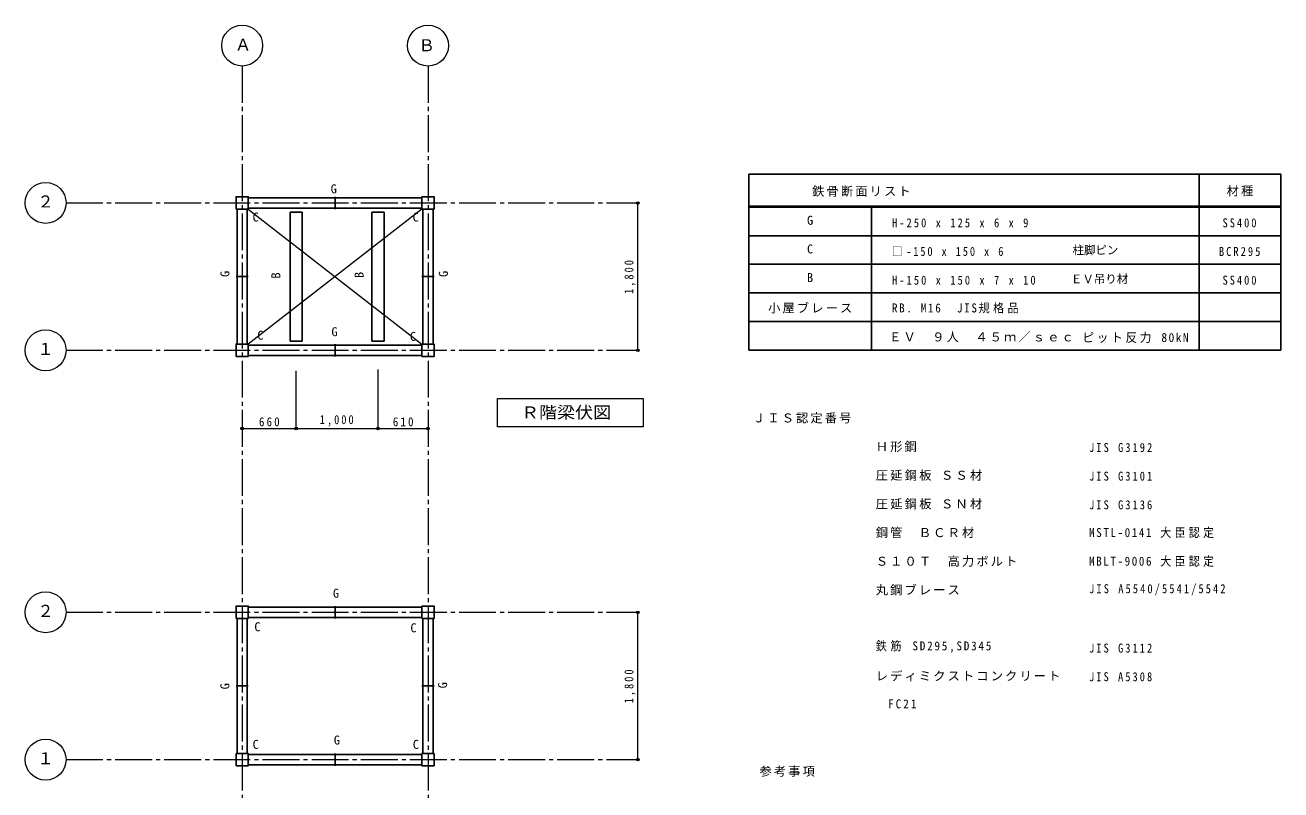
# Model space of a CAD drawing. Units: millimetres on the paper, enlarged 30 times, with parts at other scales. Extents: x -8068 to 8572, y -4816 to 5478.
# Drawn here: x -7408 to 1794, y -127 to 5478 of the extents above; entities that cross this region are included whole.
import ezdxf
from ezdxf.enums import TextEntityAlignment as Align

# ---------------------------------------------------------------- set-up
doc = ezdxf.new("R2010")
doc.units = ezdxf.units.MM
doc.header["$LTSCALE"] = 30
doc.header["$PDMODE"] = 32
doc.header["$PDSIZE"] = 18
doc.linetypes.add('CHAIN2', pattern=[12, 9, -1, 1, -1])
for name, color, linetype, lineweight in [('0-0_芯', 4, 'CHAIN2', 18), ('0-1_躯体', 7, 'Continuous', 25), ('0-2_サッシ', 7, 'Continuous', 25), ('0-3_間仕切り', 7, 'Continuous', 18), ('8-2_8KUTAI', 3, 'Continuous', 35)]:
    doc.layers.add(name, color=color, linetype=linetype, lineweight=lineweight)
doc.styles.add('ＭＳ ゴシック', font='')
doc.styles.add('ＭＳ Ｐゴシック', font='')
doc.styles.get('ＭＳ ゴシック').set_extended_font_data('MS Gothic')
doc.styles.get('ＭＳ Ｐゴシック').set_extended_font_data('MS PGothic')

msp = doc.modelspace()

# ---------------------------------------------------------------- linework, layer by layer
at = {"layer": '0-0_芯'}
for p, q in [((-5817.92, 5178.04), (-5817.92, -3925.31)), ((-4455.92, 5178.04), (-4455.92, -3925.31)), ((-7108.31, 4175.04), (-2918.62, 4175.04)), ((-7108.31, 3095.04), (-2918.62, 3095.04)), ((-7108.31, 1175.04), (-2918.62, 1175.04)), ((-7108.31, 95.04), (-2918.62, 95.04))]:
    msp.add_line(p, q, dxfattribs=at)
at = {"layer": '0-0_芯', "linetype": 'Continuous'}
msp.add_lwpolyline([(-3946.39, 2742.56), (-2878.67, 2742.56), (-2878.67, 2534.36), (-3946.39, 2534.36)], close=True, dxfattribs=at)
at = {"layer": '0-1_躯体'}
for p, q in [((-5772.92, 4212.54), (-4500.92, 4212.54)), ((-5136.92, 4130.04), (-5136.92, 4220.04)), ((-5855.42, 3140.04), (-5855.42, 4130.04)), ((-5780.42, 3140.04), (-5780.42, 4130.04)), ((-5772.92, 4137.54), (-4500.92, 4137.54)), ((-5466.92, 3162.54), (-5466.92, 4107.54)), ((-5376.92, 4107.54), (-5466.92, 4107.54)), ((-5376.92, 3162.54), (-5376.92, 4107.54)), ((-4866.92, 3162.54), (-4866.92, 4107.54)), ((-4776.92, 4107.54), (-4866.92, 4107.54)), ((-4776.92, 3162.54), (-4776.92, 4107.54)), ((-4493.42, 4130.04), (-4493.42, 3140.04)), ((-4418.42, 4130.04), (-4418.42, 3140.04)), ((-5772.92, 3636.54), (-5862.92, 3636.54)), ((-4410.92, 3636.54), (-4500.92, 3636.54)), ((-5814.57, 3132.54), (-5817.92, 3132.54)), ((-4500.92, 3132.54), (-5772.92, 3132.54)), ((-5376.92, 3162.54), (-5466.92, 3162.54)), ((-5136.92, 3050.04), (-5136.92, 3140.04)), ((-4776.92, 3162.54), (-4866.92, 3162.54)), ((-5814.57, 3057.54), (-5817.92, 3057.54)), ((-4500.92, 3057.54), (-5772.92, 3057.54)), ((-5772.92, 1212.54), (-4500.92, 1212.54)), ((-5136.92, 1130.04), (-5136.92, 1220.04)), ((-5855.42, 140.04), (-5855.42, 1130.04)), ((-5780.42, 140.04), (-5780.42, 1130.04)), ((-5772.92, 1137.54), (-4500.92, 1137.54)), ((-4493.42, 1130.04), (-4493.42, 140.04)), ((-4418.42, 1130.04), (-4418.42, 140.04)), ((-5772.92, 636.54), (-5862.92, 636.54)), ((-4410.92, 636.54), (-4500.92, 636.54)), ((-5814.57, 132.54), (-5817.92, 132.54)), ((-4500.92, 132.54), (-5772.92, 132.54)), ((-5136.92, 50.04), (-5136.92, 140.04)), ((-5814.57, 57.54), (-5817.92, 57.54)), ((-4500.92, 57.54), (-5772.92, 57.54))]:
    msp.add_line(p, q, dxfattribs=at)
at = {"layer": '0-1_躯体', "color": 4, "lineweight": 18}
for p, q in [((-4500.92, 4130.04), (-5772.92, 3140.04)), ((-5772.92, 4130.04), (-4500.92, 3140.04))]:
    msp.add_line(p, q, dxfattribs=at)
at = {"layer": '0-1_躯体'}
for points in [[(-5862.92, 4130.04), (-5772.92, 4130.04), (-5772.92, 4220.04), (-5862.92, 4220.04)], [(-4500.92, 4130.04), (-4410.92, 4130.04), (-4410.92, 4220.04), (-4500.92, 4220.04)], [(-5862.92, 3050.04), (-5772.92, 3050.04), (-5772.92, 3140.04), (-5862.92, 3140.04)], [(-4500.92, 3050.04), (-4410.92, 3050.04), (-4410.92, 3140.04), (-4500.92, 3140.04)], [(-5862.92, 1130.04), (-5772.92, 1130.04), (-5772.92, 1220.04), (-5862.92, 1220.04)], [(-4500.92, 1130.04), (-4410.92, 1130.04), (-4410.92, 1220.04), (-4500.92, 1220.04)], [(-5862.92, 50.04), (-5772.92, 50.04), (-5772.92, 140.04), (-5862.92, 140.04)], [(-4500.92, 50.04), (-4410.92, 50.04), (-4410.92, 140.04), (-4500.92, 140.04)]]:
    msp.add_lwpolyline(points, close=True, dxfattribs=at)
at = {"layer": '0-3_間仕切り', "lineweight": 25}
for p, q in [((-2106.23, 4384.95), (1793.77, 4384.95)), ((-2106.23, 4384.95), (-2106.23, 3094.95)), ((1193.77, 4384.95), (1193.77, 3094.95)), ((1793.77, 4384.95), (1793.77, 3094.95)), ((-2106.23, 4150.95), (1793.77, 4150.95)), ((-2106.23, 4144.95), (1793.77, 4144.95)), ((-1206.23, 4150.95), (-1206.23, 3094.95)), ((-2106.23, 3934.95), (1793.77, 3934.95)), ((-2106.23, 3724.95), (1793.77, 3724.95)), ((-2106.23, 3514.95), (1793.77, 3514.95)), ((-2106.23, 3304.95), (1793.77, 3304.95)), ((-2106.23, 3094.95), (1793.77, 3094.95))]:
    msp.add_line(p, q, dxfattribs=at)
at = {"layer": '0-3_間仕切り', "color": 4}
for p, q in [((-2918.62, 3095.04), (-2918.62, 4175.04)), ((-4821.92, 2522.1), (-4821.92, 2954.23)), ((-5421.92, 2522.1), (-5421.92, 2943.52)), ((-5817.92, 2522.1), (-5421.92, 2522.1)), ((-5421.92, 2522.1), (-4821.92, 2522.1)), ((-4821.92, 2522.1), (-4455.92, 2522.1)), ((-2918.62, 95.04), (-2918.62, 1175.04))]:
    msp.add_line(p, q, dxfattribs=at)
for centre in [(-5817.92, 5328.04), (-4455.92, 5328.04), (-7258.31, 4175.04), (-7258.31, 3095.04), (-7258.31, 1175.04), (-7258.31, 95.04)]:
    msp.add_circle(centre, 150, dxfattribs=at)
for p in [(-2918.62, 4175.04), (-2918.62, 3095.04), (-5817.92, 2522.1), (-5421.92, 2522.1), (-4821.92, 2522.1), (-4455.92, 2522.1), (-2918.62, 1175.04), (-2918.62, 95.04)]:
    msp.add_point(p, dxfattribs=at)

# ---------------------------------------------------------------- texts
at = {"layer": '0-2_サッシ'}
for s, height, style, p in [('Ａ', 87.98, 'ＭＳ ゴシック', (-5871.17, 5264.67)), ('Ｂ', 87.98, 'ＭＳ ゴシック', (-4525.57, 5259.84)), ('G', 65.98, 'ＭＳ ゴシック', (-5169.23, 4225.37)), ('２', 87.98, 'ＭＳ ゴシック', (-7318.31, 4115.04)), ('C', 65.98, 'ＭＳ ゴシック', (-5741.28, 4018.6)), ('C', 65.98, 'ＭＳ ゴシック', (-4568.46, 4018.6)), ('G', 65.98, 'ＭＳ ゴシック', (-1678.73, 3994.95)), ('C', 65.98, 'ＭＳ ゴシック', (-1678.73, 3784.95)), ('柱脚ピン', 61.58, 'ＭＳ Ｐゴシック', (266.78, 3779.94)), ('B', 65.98, 'ＭＳ ゴシック', (-1678.73, 3574.95)), ('ＥＶ吊り材', 61.58, 'ＭＳ Ｐゴシック', (255.24, 3568.32)), ('C', 65.98, 'ＭＳ ゴシック', (-5706.82, 3152.6)), ('G', 65.98, 'ＭＳ ゴシック', (-5163.49, 3178.45)), ('C', 65.98, 'ＭＳ ゴシック', (-4588.56, 3143.99)), ('１', 87.98, 'ＭＳ ゴシック', (-7318.31, 3035.04)), ('G', 65.98, 'ＭＳ ゴシック', (-5152.48, 1262.06)), ('２', 87.98, 'ＭＳ ゴシック', (-7318.31, 1115.04)), ('C', 65.98, 'ＭＳ ゴシック', (-5728.36, 1016.14)), ('C', 65.98, 'ＭＳ ゴシック', (-4584.97, 1008.6)), ('C', 65.98, 'ＭＳ ゴシック', (-5740.92, 154.09)), ('G', 65.98, 'ＭＳ ゴシック', (-5146.23, 185.84)), ('C', 65.98, 'ＭＳ ゴシック', (-4567.38, 154.09)), ('１', 87.98, 'ＭＳ ゴシック', (-7318.31, 35.04))]:
    msp.add_text(s, height=height, dxfattribs=dict(at, style=style)).set_placement(p, align=Align.BOTTOM_LEFT)
at = {"layer": '0-2_サッシ', "style": 'ＭＳ ゴシック'}
for s, p in [('G', (-5891.56, 3632.1)), ('B', (-5518.55, 3620.49)), ('B', (-4908.49, 3624.76)), ('G', (-4290.85, 3632.1)), ('G', (-5891.92, 610.26)), ('G', (-4296.23, 617.79))]:
    msp.add_text(s, height=65.98, rotation=90, dxfattribs=at).set_placement(p, align=Align.BOTTOM_LEFT)
at = {"layer": '0-2_サッシ', "style": 'ＭＳ ゴシック', "width": 1.1}
msp.add_text('Ｒ階梁伏図', height=87.98, dxfattribs=at).set_placement((-3774.36, 2569.35), align=Align.BOTTOM_LEFT)
at = {"layer": '0-2_サッシ', "char_height": 65.98, "attachment_point": 7, "style": 'ＭＳ ゴシック'}
for s, insert in [('\\T1.4;\\W0.85;H-250\\~x\\~125\\~x\\~6\\~x\\~9', (-1056.23, 3994.95)), ('\\T1.36;\\W0.85;□-150\\~x\\~150\\~x\\~6', (-1056.23, 3784.95)), ('\\T1.4;\\W0.85;H-150\\~x\\~150\\~x\\~7\\~x\\~10', (-1056.23, 3574.95)), ('\\T1.17;小屋ブレース', (-1963.73, 3364.95)), ('\\T1.31;\\W0.9;RB.\\~M16\\~\\~JIS規格品', (-1056.23, 3364.95)), ('\\T1.17;ＥＶ\u3000９人\u3000４５ｍ／ｓｅｃ', (-1077.31, 3152.3)), ('\\T1.23;\\W0.95;ピット反力\\~80kN', (339.45, 3148.2)), ('\\T1.17;参考事項', (-2027.5, -30.34))]:
    msp.add_mtext(s, dxfattribs=dict(at, insert=insert))
at = {"layer": '0-3_間仕切り', "char_height": 65.98, "attachment_point": 7, "style": 'ＭＳ ゴシック'}
for s, insert in [('\\T1.17;鉄骨断面リスト', (-1641.23, 4219.95)), ('\\T1.17;材種', (1396.27, 4222.95)), ('\\T1.38;\\W0.85;SS400', (1366.27, 3994.95)), ('\\T1.39;\\W0.85;BCR295', (1340.02, 3784.95)), ('\\T1.38;\\W0.85;SS400', (1366.27, 3574.95)), ('\\T1.38;\\W0.9;660', (-5694.92, 2537.1)), ('\\T1.38;\\W0.85;1,000', (-5249.42, 2537.1)), ('\\T1.38;\\W0.9;610', (-4713.92, 2537.1)), ('\\T1.17;ＪＩＳ認定番号', (-2075.05, 2558.69)), ('\\T1.17;Ｈ形鋼', (-1175.05, 2348.69)), ('\\T1.39;\\W0.85;JIS\\~G3192', (388.39, 2348.69)), ('\\T1.18;圧延鋼板\\~ＳＳ材', (-1175.05, 2138.69)), ('\\T1.39;\\W0.85;JIS\\~G3101', (388.39, 2138.69)), ('\\T1.18;圧延鋼板\\~ＳＮ材', (-1175.05, 1928.69)), ('\\T1.39;\\W0.85;JIS\\~G3136', (388.39, 1928.69)), ('\\T1.17;鋼管\u3000ＢＣＲ材', (-1175.05, 1718.69)), ('\\T1.29;\\W0.9;MSTL-0141\\~大臣認定', (388.39, 1718.69)), ('\\T1.17;Ｓ１０Ｔ\u3000高力ボルト', (-1175.05, 1508.69)), ('\\T1.29;\\W0.9;MBLT-9006\\~大臣認定', (388.39, 1508.69)), ('\\T1.17;丸鋼ブレース', (-1175.05, 1298.69)), ('\\T1.4;\\W0.85;JIS\\~A5540/5541/5542', (388.39, 1298.69)), ('\\T1.33;\\W0.9;鉄筋\\~SD295,SD345', (-1175.05, 878.69)), ('\\T1.39;\\W0.85;JIS\\~G3112', (388.39, 878.69)), ('\\T1.17;レディミクストコンクリート', (-1175.05, 668.69)), ('\\T1.39;\\W0.85;JIS\\~A5308', (388.39, 668.69))]:
    msp.add_mtext(s, dxfattribs=dict(at, insert=insert))
at = {"layer": '0-3_間仕切り', "char_height": 65.98, "attachment_point": 7, "rotation": 90, "style": 'ＭＳ ゴシック'}
for insert in [(-2933.62, 3507.54), (-2933.62, 507.54)]:
    msp.add_mtext('\\T1.38;\\W0.85;1,800', dxfattribs=dict(at, insert=insert))
at = {"layer": '8-2_8KUTAI', "color": 7, "insert": (-1084.76, 469.6), "char_height": 65.98, "attachment_point": 7, "style": 'ＭＳ ゴシック'}
msp.add_mtext('\\T1.38;\\W0.9;FC21', dxfattribs=at)

doc.saveas('drawing.dxf')
